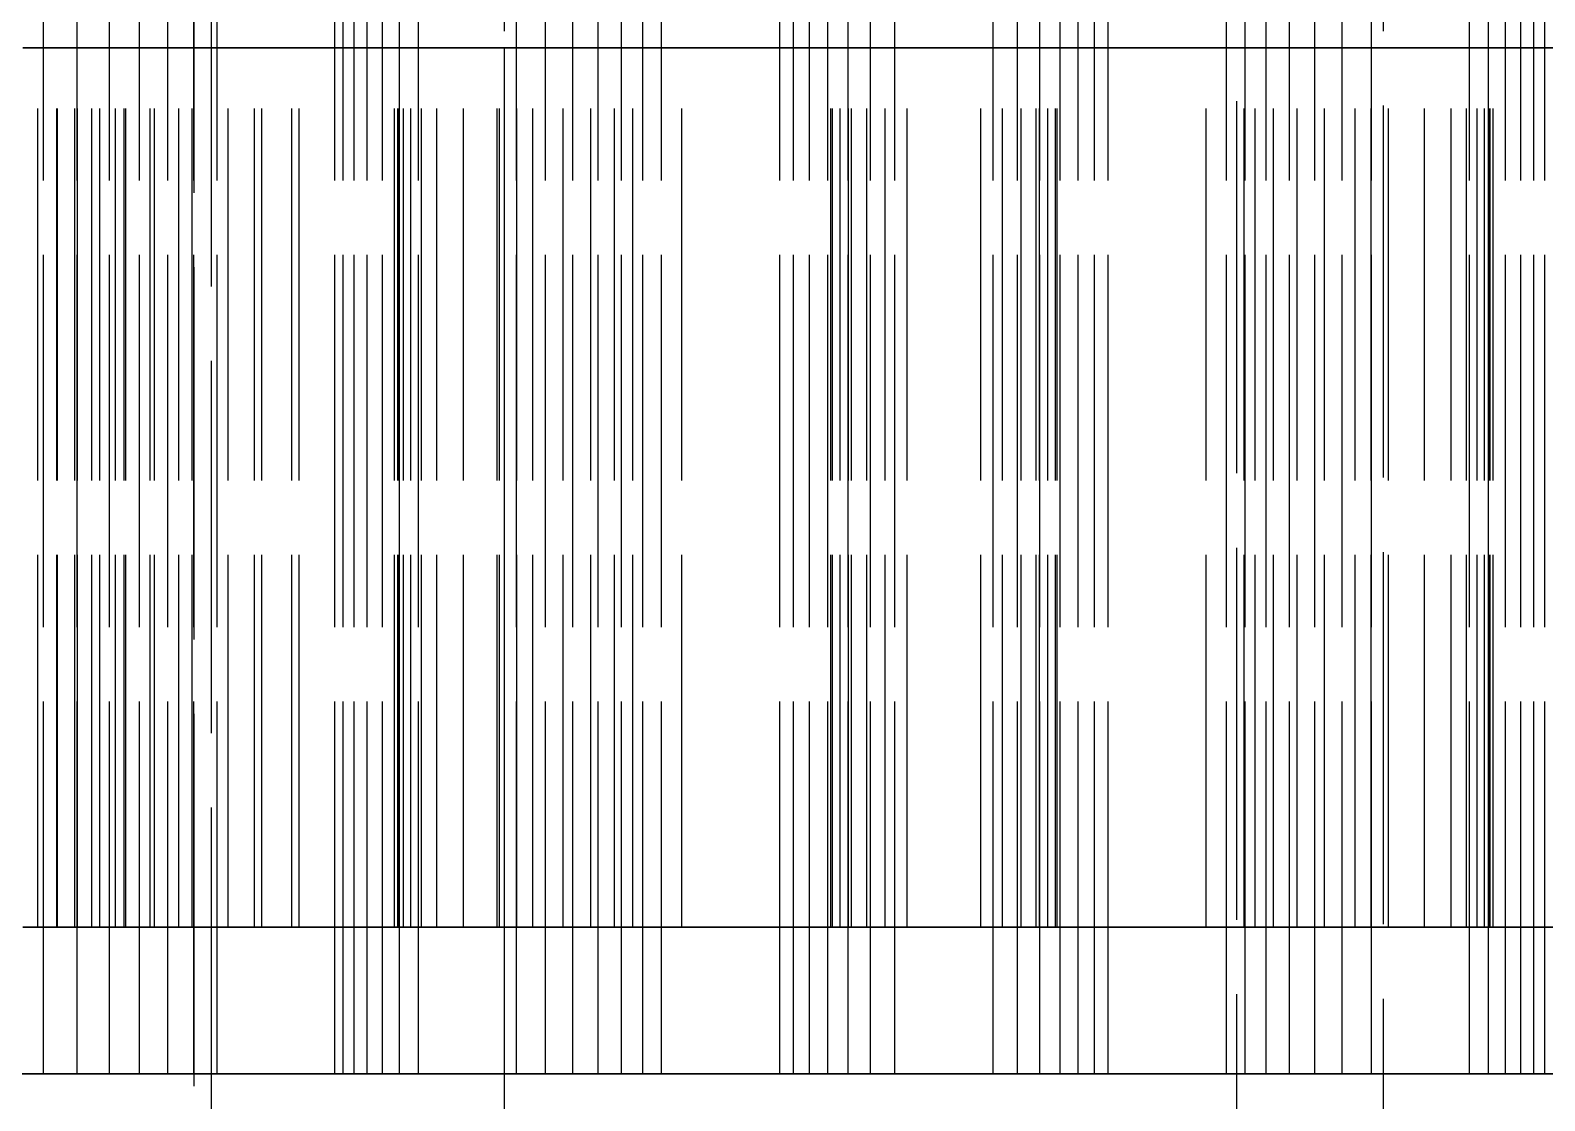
# Model space of a CAD drawing. Header units: millimetres. Extents: x -9 to 221, y -53 to 196.
# Drawn here: x 155.73 to 160.9, y 19.71 to 23.36 of the extents above; entities that cross this region are included whole.
import ezdxf

# ---------------------------------------------------------------- set-up
doc = ezdxf.new("R2010")
doc.units = ezdxf.units.MM
doc.linetypes.add('DASHED', pattern=[1.524, 1.27, -0.254])
doc.layers.add('HIDDEN', color=8, linetype='DASHED')

msp = doc.modelspace()

# ---------------------------------------------------------------- linework, layer by layer
at = {"layer": 'HIDDEN'}
for points in [[(156.35, -21.71), (156.35, 31.6)], [(157.35, -25.41), (157.35, 31.3)], [(160.35, -25.41), (160.35, 31.3)], [(156.29, 25.6), (156.29, -7.2)], [(155.77669, 19.8), (155.77669, 23.8)], [(155.77669, 19.8), (155.77669, 23.8)], [(155.89243, 19.8), (155.89243, 23.8)], [(155.89243, 19.8), (155.89243, 23.8)], [(156.00194, 19.8), (156.00194, 23.8)], [(156.00194, 19.8), (156.00194, 23.8)], [(156.10493, 19.8), (156.10493, 23.8)], [(156.10493, 19.8), (156.10493, 23.8)], [(156.20101, 19.8), (156.20101, 23.8)], [(156.20101, 19.8), (156.20101, 23.8)], [(156.28967, 19.8), (156.28967, 23.8)], [(156.28967, 19.8), (156.28967, 23.8)], [(156.37018, 19.8), (156.37018, 23.8)], [(156.37018, 19.8), (156.37018, 23.8)], [(156.77101, 19.8), (156.77101, 23.8)], [(156.77101, 19.8), (156.77101, 23.8)], [(156.79991, 19.8), (156.79991, 23.8)], [(156.79991, 19.8), (156.79991, 23.8)], [(156.83706, 19.8), (156.83706, 23.8)], [(156.83706, 19.8), (156.83706, 23.8)], [(156.88173, 19.8), (156.88173, 23.8)], [(156.88173, 19.8), (156.88173, 23.8)], [(156.93344, 19.8), (156.93344, 23.8)], [(156.93344, 19.8), (156.93344, 23.8)], [(156.99181, 19.8), (156.99181, 23.8)], [(156.99181, 19.8), (156.99181, 23.8)], [(157.05657, 19.8), (157.05657, 23.8)], [(157.05657, 19.8), (157.05657, 23.8)], [(157.39112, 19.8), (157.39112, 23.8)], [(157.39112, 19.8), (157.39112, 23.8)], [(157.49066, 19.8), (157.49066, 23.8)], [(157.49066, 19.8), (157.49066, 23.8)], [(157.58387, 19.8), (157.58387, 23.8)], [(157.58387, 19.8), (157.58387, 23.8)], [(157.67046, 19.8), (157.67046, 23.8)], [(157.67046, 19.8), (157.67046, 23.8)], [(157.75004, 19.8), (157.75004, 23.8)], [(157.75004, 19.8), (157.75004, 23.8)], [(157.82209, 19.8), (157.82209, 23.8)], [(157.82209, 19.8), (157.82209, 23.8)], [(157.88589, 19.8), (157.88589, 23.8)], [(157.88589, 19.8), (157.88589, 23.8)], [(158.29017, 19.8), (158.29017, 23.8)], [(158.29017, 19.8), (158.29017, 23.8)], [(158.33672, 19.8), (158.33672, 23.8)], [(158.33672, 19.8), (158.33672, 23.8)], [(158.39155, 19.8), (158.39155, 23.8)], [(158.39155, 19.8), (158.39155, 23.8)], [(158.45395, 19.8), (158.45395, 23.8)], [(158.45395, 19.8), (158.45395, 23.8)], [(158.52339, 19.8), (158.52339, 23.8)], [(158.52339, 19.8), (158.52339, 23.8)], [(158.59951, 19.8), (158.59951, 23.8)], [(158.59951, 19.8), (158.59951, 23.8)], [(158.68201, 19.8), (158.68201, 23.8)], [(158.68201, 19.8), (158.68201, 23.8)], [(159.01799, 19.8), (159.01799, 23.8)], [(159.01799, 19.8), (159.01799, 23.8)], [(159.10049, 19.8), (159.10049, 23.8)], [(159.10049, 19.8), (159.10049, 23.8)], [(159.17661, 19.8), (159.17661, 23.8)], [(159.17661, 19.8), (159.17661, 23.8)], [(159.24605, 19.8), (159.24605, 23.8)], [(159.24605, 19.8), (159.24605, 23.8)], [(159.30845, 19.8), (159.30845, 23.8)], [(159.30845, 19.8), (159.30845, 23.8)], [(159.36328, 19.8), (159.36328, 23.8)], [(159.36328, 19.8), (159.36328, 23.8)], [(159.40983, 19.8), (159.40983, 23.8)], [(159.40983, 19.8), (159.40983, 23.8)], [(159.81411, 19.8), (159.81411, 23.8)], [(159.81411, 19.8), (159.81411, 23.8)], [(159.87791, 19.8), (159.87791, 23.8)], [(159.87791, 19.8), (159.87791, 23.8)], [(159.94996, 19.8), (159.94996, 23.8)], [(159.94996, 19.8), (159.94996, 23.8)], [(160.02954, 19.8), (160.02954, 23.8)], [(160.02954, 19.8), (160.02954, 23.8)], [(160.11613, 19.8), (160.11613, 23.8)], [(160.11613, 19.8), (160.11613, 23.8)], [(160.20934, 19.8), (160.20934, 23.8)], [(160.20934, 19.8), (160.20934, 23.8)], [(160.30888, 19.8), (160.30888, 23.8)], [(160.30888, 19.8), (160.30888, 23.8)], [(160.64343, 19.8), (160.64343, 23.8)], [(160.64343, 19.8), (160.64343, 23.8)], [(160.70819, 19.8), (160.70819, 23.8)], [(160.70819, 19.8), (160.70819, 23.8)], [(160.76656, 19.8), (160.76656, 23.8)], [(160.76656, 19.8), (160.76656, 23.8)], [(160.81827, 19.8), (160.81827, 23.8)], [(160.81827, 19.8), (160.81827, 23.8)], [(160.86294, 19.8), (160.86294, 23.8)], [(160.86294, 19.8), (160.86294, 23.8)], [(160.90009, 19.8), (160.90009, 23.8)], [(155.70621, 23.3), (155.82466, 23.3)], [(155.82466, 23.3), (155.70621, 23.3)], [(155.75786, 23.3), (155.88389, 23.3)], [(155.82227, 23.3), (155.75786, 23.3)], [(155.75786, 23.3), (155.82227, 23.3)], [(155.88389, 23.3), (155.75786, 23.3)], [(155.75786, 20.3), (155.75786, 23.3)], [(155.75786, 20.3), (155.75786, 23.3)], [(155.89302, 23.3), (155.82227, 23.3)], [(155.82227, 23.3), (155.89302, 23.3)], [(155.82227, 20.3), (155.82227, 23.3)], [(155.82227, 20.3), (155.82227, 23.3)], [(155.82466, 23.3), (155.94218, 23.3)], [(155.94218, 23.3), (155.82466, 23.3)], [(155.82466, 20.3), (155.82466, 23.3)], [(155.82466, 20.3), (155.82466, 23.3)], [(155.88389, 23.3), (156.02237, 23.3)], [(156.02237, 23.3), (155.88389, 23.3)], [(155.88389, 20.3), (155.88389, 23.3)], [(155.88389, 20.3), (155.88389, 23.3)], [(155.96986, 23.3), (155.89302, 23.3)], [(155.89302, 23.3), (155.96986, 23.3)], [(155.89302, 20.3), (155.89302, 23.3)], [(155.89302, 20.3), (155.89302, 23.3)], [(155.94218, 23.3), (156.05752, 23.3)], [(156.05752, 23.3), (155.94218, 23.3)], [(155.94218, 20.3), (155.94218, 23.3)], [(155.94218, 20.3), (155.94218, 23.3)], [(156.05268, 23.3), (155.96986, 23.3)], [(155.96986, 23.3), (156.05268, 23.3)], [(155.96986, 20.3), (155.96986, 23.3)], [(155.96986, 20.3), (155.96986, 23.3)], [(156.02237, 23.3), (156.15631, 23.3)], [(156.15631, 23.3), (156.02237, 23.3)], [(156.02237, 20.3), (156.02237, 23.3)], [(156.02237, 20.3), (156.02237, 23.3)], [(156.14169, 23.3), (156.05268, 23.3)], [(156.05268, 23.3), (156.14169, 23.3)], [(156.05268, 20.3), (156.05268, 23.3)], [(156.05268, 20.3), (156.05268, 23.3)], [(156.05752, 23.3), (156.49741, 23.3)], [(156.49741, 23.3), (156.05752, 23.3)], [(156.05752, 20.3), (156.05752, 23.3)], [(156.05752, 20.3), (156.05752, 23.3)], [(156.23848, 23.3), (156.14169, 23.3)], [(156.14169, 23.3), (156.23848, 23.3)], [(156.14169, 20.3), (156.14169, 23.3)], [(156.14169, 20.3), (156.14169, 23.3)], [(156.15631, 23.3), (156.28494, 23.3)], [(156.28494, 23.3), (156.15631, 23.3)], [(156.15631, 20.3), (156.15631, 23.3)], [(156.15631, 20.3), (156.15631, 23.3)], [(156.64986, 23.3), (156.23848, 23.3)], [(156.23848, 23.3), (156.64986, 23.3)], [(156.23848, 20.3), (156.23848, 23.3)], [(156.23848, 20.3), (156.23848, 23.3)], [(156.28494, 23.3), (156.40727, 23.3)], [(156.40727, 23.3), (156.28494, 23.3)], [(156.28494, 20.3), (156.28494, 23.3)], [(156.28494, 20.3), (156.28494, 23.3)], [(156.40727, 23.3), (156.52182, 23.3)], [(156.52182, 23.3), (156.40727, 23.3)], [(156.40727, 20.3), (156.40727, 23.3)], [(156.40727, 20.3), (156.40727, 23.3)], [(156.49741, 23.3), (156.64986, 23.3)], [(156.64986, 23.3), (156.49741, 23.3)], [(156.49741, 20.3), (156.49741, 23.3)], [(156.49741, 20.3), (156.49741, 23.3)], [(156.52182, 23.3), (156.6248, 23.3)], [(156.6248, 23.3), (156.52182, 23.3)], [(156.52182, 20.3), (156.52182, 23.3)], [(156.52182, 20.3), (156.52182, 23.3)], [(156.6248, 23.3), (156.97533, 23.3)], [(156.97533, 23.3), (156.6248, 23.3)], [(156.6248, 20.3), (156.6248, 23.3)], [(156.6248, 20.3), (156.6248, 23.3)], [(156.64986, 20.3), (156.64986, 23.3)], [(156.64986, 20.3), (156.64986, 23.3)], [(156.97533, 23.3), (157.39184, 23.3)], [(157.39184, 23.3), (156.97533, 23.3)], [(156.97533, 20.3), (156.97533, 23.3)], [(156.97533, 20.3), (156.97533, 23.3)], [(156.98641, 23.3), (156.99199, 23.3)], [(156.99077, 23.3), (156.98641, 23.3)], [(156.98641, 23.3), (156.99077, 23.3)], [(156.99199, 23.3), (156.98641, 23.3)], [(156.98641, 20.3), (156.98641, 23.3)], [(156.98641, 20.3), (156.98641, 23.3)], [(157.00524, 23.3), (156.99077, 23.3)], [(156.99077, 23.3), (157.00524, 23.3)], [(156.99077, 20.3), (156.99077, 23.3)], [(156.99077, 20.3), (156.99077, 23.3)], [(156.99199, 23.3), (157.21028, 23.3)], [(157.21028, 23.3), (156.99199, 23.3)], [(156.99199, 20.3), (156.99199, 23.3)], [(156.99199, 20.3), (156.99199, 23.3)], [(157.03025, 23.3), (157.00524, 23.3)], [(157.00524, 23.3), (157.03025, 23.3)], [(157.00524, 20.3), (157.00524, 23.3)], [(157.00524, 20.3), (157.00524, 23.3)], [(157.06689, 23.3), (157.03025, 23.3)], [(157.03025, 23.3), (157.06689, 23.3)], [(157.03025, 20.3), (157.03025, 23.3)], [(157.03025, 20.3), (157.03025, 23.3)], [(157.11919, 23.3), (157.06689, 23.3)], [(157.06689, 23.3), (157.11919, 23.3)], [(157.06689, 20.3), (157.06689, 23.3)], [(157.06689, 20.3), (157.06689, 23.3)], [(157.39184, 23.3), (157.11919, 23.3)], [(157.11919, 23.3), (157.39184, 23.3)], [(157.11919, 20.3), (157.11919, 23.3)], [(157.11919, 20.3), (157.11919, 23.3)], [(157.21028, 23.3), (157.33299, 23.3)], [(157.33299, 23.3), (157.21028, 23.3)], [(157.21028, 20.3), (157.21028, 23.3)], [(157.21028, 20.3), (157.21028, 23.3)], [(159.875, 23.3), (159.83452, 23.3), (159.79405, 23.3), (159.75357, 23.3), (159.7131, 23.3), (159.67262, 23.3), (159.63214, 23.3), (159.59167, 23.3), (159.55119, 23.3), (159.51071, 23.3), (159.47024, 23.3), (159.42976, 23.3), (159.38929, 23.3), (159.34881, 23.3), (159.30833, 23.3), (159.26786, 23.3), (159.22738, 23.3), (159.1869, 23.3), (159.14643, 23.3), (159.10595, 23.3), (159.06548, 23.3), (159.025, 23.3), (158.98452, 23.3), (158.94405, 23.3), (158.90357, 23.3), (158.8631, 23.3), (158.82262, 23.3), (158.78214, 23.3), (158.74167, 23.3), (158.70119, 23.3), (158.66071, 23.3), (158.62024, 23.3), (158.57976, 23.3), (158.53929, 23.3), (158.49881, 23.3), (158.45833, 23.3), (158.41786, 23.3), (158.37738, 23.3), (158.3369, 23.3), (158.29643, 23.3), (158.25595, 23.3), (158.21548, 23.3), (158.175, 23.3), (158.13452, 23.3), (158.09405, 23.3), (158.05357, 23.3), (158.0131, 23.3), (157.97262, 23.3), (157.93214, 23.3), (157.89167, 23.3), (157.85119, 23.3), (157.81071, 23.3), (157.77024, 23.3), (157.72976, 23.3), (157.68929, 23.3), (157.64881, 23.3), (157.60833, 23.3), (157.56786, 23.3), (157.52738, 23.3), (157.4869, 23.3), (157.44643, 23.3), (157.40595, 23.3), (157.36548, 23.3), (157.325, 23.3)], [(157.325, 23.3), (157.36548, 23.3), (157.40595, 23.3), (157.44643, 23.3), (157.4869, 23.3), (157.52738, 23.3), (157.56786, 23.3), (157.60833, 23.3), (157.64881, 23.3), (157.68929, 23.3), (157.72976, 23.3), (157.77024, 23.3), (157.81071, 23.3), (157.85119, 23.3), (157.89167, 23.3), (157.93214, 23.3), (157.97262, 23.3), (158.0131, 23.3), (158.05357, 23.3), (158.09405, 23.3), (158.13452, 23.3), (158.175, 23.3), (158.21548, 23.3), (158.25595, 23.3), (158.29643, 23.3), (158.3369, 23.3), (158.37738, 23.3), (158.41786, 23.3), (158.45833, 23.3), (158.49881, 23.3), (158.53929, 23.3), (158.57976, 23.3), (158.62024, 23.3), (158.66071, 23.3), (158.70119, 23.3), (158.74167, 23.3), (158.78214, 23.3), (158.82262, 23.3), (158.8631, 23.3), (158.90357, 23.3), (158.94405, 23.3), (158.98452, 23.3), (159.025, 23.3), (159.06548, 23.3), (159.10595, 23.3), (159.14643, 23.3), (159.1869, 23.3), (159.22738, 23.3), (159.26786, 23.3), (159.30833, 23.3), (159.34881, 23.3), (159.38929, 23.3), (159.42976, 23.3), (159.47024, 23.3), (159.51071, 23.3), (159.55119, 23.3), (159.59167, 23.3), (159.63214, 23.3), (159.67262, 23.3), (159.7131, 23.3), (159.75357, 23.3), (159.79405, 23.3), (159.83452, 23.3), (159.875, 23.3)], [(157.325, 20.3), (157.325, 23.3)], [(157.33299, 23.3), (157.44681, 23.3)], [(157.44681, 23.3), (157.33299, 23.3)], [(157.33299, 20.3), (157.33299, 23.3)], [(157.33299, 20.3), (157.33299, 23.3)], [(159.85, 23.3), (159.81032, 23.3), (159.77063, 23.3), (159.73095, 23.3), (159.69127, 23.3), (159.65159, 23.3), (159.6119, 23.3), (159.57222, 23.3), (159.53254, 23.3), (159.49286, 23.3), (159.45317, 23.3), (159.41349, 23.3), (159.37381, 23.3), (159.33413, 23.3), (159.29444, 23.3), (159.25476, 23.3), (159.21508, 23.3), (159.1754, 23.3), (159.13571, 23.3), (159.09603, 23.3), (159.05635, 23.3), (159.01667, 23.3), (158.97698, 23.3), (158.9373, 23.3), (158.89762, 23.3), (158.85794, 23.3), (158.81825, 23.3), (158.77857, 23.3), (158.73889, 23.3), (158.69921, 23.3), (158.65952, 23.3), (158.61984, 23.3), (158.58016, 23.3), (158.54048, 23.3), (158.50079, 23.3), (158.46111, 23.3), (158.42143, 23.3), (158.38175, 23.3), (158.34206, 23.3), (158.30238, 23.3), (158.2627, 23.3), (158.22302, 23.3), (158.18333, 23.3), (158.14365, 23.3), (158.10397, 23.3), (158.06429, 23.3), (158.0246, 23.3), (157.98492, 23.3), (157.94524, 23.3), (157.90556, 23.3), (157.86587, 23.3), (157.82619, 23.3), (157.78651, 23.3), (157.74683, 23.3), (157.70714, 23.3), (157.66746, 23.3), (157.62778, 23.3), (157.5881, 23.3), (157.54841, 23.3), (157.50873, 23.3), (157.46905, 23.3), (157.42937, 23.3), (157.38968, 23.3), (157.35, 23.3)], [(157.35, 23.3), (157.37381, 23.3), (157.39762, 23.3), (157.42143, 23.3), (157.44524, 23.3), (157.46905, 23.3), (157.49286, 23.3), (157.51667, 23.3), (157.54048, 23.3), (157.56429, 23.3), (157.5881, 23.3), (157.6119, 23.3), (157.63571, 23.3), (157.65952, 23.3), (157.68333, 23.3), (157.70714, 23.3), (157.73095, 23.3), (157.75476, 23.3), (157.77857, 23.3), (157.80238, 23.3), (157.82619, 23.3), (157.85, 23.3), (157.87381, 23.3), (157.89762, 23.3), (157.92143, 23.3), (157.94524, 23.3), (157.96905, 23.3), (157.99286, 23.3), (158.01667, 23.3), (158.04048, 23.3), (158.06429, 23.3), (158.0881, 23.3), (158.1119, 23.3), (158.13571, 23.3), (158.15952, 23.3), (158.18333, 23.3), (158.20714, 23.3), (158.23095, 23.3), (158.25476, 23.3), (158.27857, 23.3), (158.30238, 23.3), (158.32619, 23.3), (158.35, 23.3), (158.37381, 23.3), (158.39762, 23.3), (158.42143, 23.3), (158.44524, 23.3), (158.46905, 23.3), (158.49286, 23.3), (158.51667, 23.3), (158.54048, 23.3), (158.56429, 23.3), (158.5881, 23.3), (158.6119, 23.3), (158.63571, 23.3), (158.65952, 23.3), (158.68333, 23.3), (158.70714, 23.3), (158.73095, 23.3), (158.75476, 23.3), (158.77857, 23.3), (158.80238, 23.3), (158.82619, 23.3), (158.85, 23.3)], [(157.35, 17.8), (157.35, 23.3)], [(157.39184, 20.3), (157.39184, 23.3)], [(157.39184, 20.3), (157.39184, 23.3)], [(157.44681, 23.3), (157.55097, 23.3)], [(157.55097, 23.3), (157.44681, 23.3)], [(157.44681, 20.3), (157.44681, 23.3)], [(157.44681, 20.3), (157.44681, 23.3)], [(157.55097, 23.3), (157.64441, 23.3)], [(157.64441, 23.3), (157.55097, 23.3)], [(157.55097, 20.3), (157.55097, 23.3)], [(157.55097, 20.3), (157.55097, 23.3)], [(157.64441, 23.3), (157.72529, 23.3)], [(157.72529, 23.3), (157.64441, 23.3)], [(157.64441, 20.3), (157.64441, 23.3)], [(157.64441, 20.3), (157.64441, 23.3)], [(157.72529, 23.3), (157.78832, 23.3)], [(157.78832, 23.3), (157.72529, 23.3)], [(157.72529, 20.3), (157.72529, 23.3)], [(157.72529, 20.3), (157.72529, 23.3)], [(157.78832, 23.3), (157.95556, 23.3)], [(157.95556, 23.3), (157.78832, 23.3)], [(157.78832, 20.3), (157.78832, 23.3)], [(157.78832, 20.3), (157.78832, 23.3)], [(157.95556, 20.3), (157.95556, 23.3)], [(157.95556, 23.3), (158.52453, 23.3)], [(158.52453, 23.3), (157.95556, 23.3)], [(157.95556, 20.3), (157.95556, 23.3)], [(158.46368, 20.3), (158.46368, 23.3)], [(158.52453, 23.3), (158.46368, 23.3)], [(158.46368, 23.3), (158.46987, 23.3)], [(158.46368, 23.3), (158.52453, 23.3)], [(158.46987, 23.3), (158.46368, 23.3)], [(158.46368, 20.3), (158.46368, 23.3)], [(158.46987, 20.3), (158.46987, 23.3)], [(158.46987, 23.3), (158.49542, 23.3)], [(158.49542, 23.3), (158.46987, 23.3)], [(158.46987, 20.3), (158.46987, 23.3)], [(158.49542, 23.3), (158.53492, 23.3)], [(158.53492, 23.3), (158.49542, 23.3)], [(158.49542, 20.3), (158.49542, 23.3)], [(158.49542, 20.3), (158.49542, 23.3)], [(158.52453, 20.3), (158.52453, 23.3)], [(158.52453, 20.3), (158.52453, 23.3)], [(158.53492, 23.3), (158.58671, 23.3)], [(158.58671, 23.3), (158.53492, 23.3)], [(158.53492, 20.3), (158.53492, 23.3)], [(158.53492, 20.3), (158.53492, 23.3)], [(158.58671, 23.3), (158.6499, 23.3)], [(158.6499, 23.3), (158.58671, 23.3)], [(158.58671, 20.3), (158.58671, 23.3)], [(158.58671, 20.3), (158.58671, 23.3)], [(158.6499, 23.3), (158.72397, 23.3)], [(158.72397, 23.3), (158.6499, 23.3)], [(158.6499, 20.3), (158.6499, 23.3)], [(158.6499, 20.3), (158.6499, 23.3)], [(158.72397, 23.3), (158.97603, 23.3)], [(158.97603, 23.3), (158.72397, 23.3)], [(158.72397, 20.3), (158.72397, 23.3)], [(158.72397, 20.3), (158.72397, 23.3)], [(158.85, 23.3), (158.86587, 23.3), (158.88175, 23.3), (158.89762, 23.3), (158.91349, 23.3), (158.92937, 23.3), (158.94524, 23.3), (158.96111, 23.3), (158.97698, 23.3), (158.99286, 23.3), (159.00873, 23.3), (159.0246, 23.3), (159.04048, 23.3), (159.05635, 23.3), (159.07222, 23.3), (159.0881, 23.3), (159.10397, 23.3), (159.11984, 23.3), (159.13571, 23.3), (159.15159, 23.3), (159.16746, 23.3), (159.18333, 23.3), (159.19921, 23.3), (159.21508, 23.3), (159.23095, 23.3), (159.24683, 23.3), (159.2627, 23.3), (159.27857, 23.3), (159.29444, 23.3), (159.31032, 23.3), (159.32619, 23.3), (159.34206, 23.3), (159.35794, 23.3), (159.37381, 23.3), (159.38968, 23.3), (159.40556, 23.3), (159.42143, 23.3), (159.4373, 23.3), (159.45317, 23.3), (159.46905, 23.3), (159.48492, 23.3), (159.50079, 23.3), (159.51667, 23.3), (159.53254, 23.3), (159.54841, 23.3), (159.56429, 23.3), (159.58016, 23.3), (159.59603, 23.3), (159.6119, 23.3), (159.62778, 23.3), (159.64365, 23.3), (159.65952, 23.3), (159.6754, 23.3), (159.69127, 23.3), (159.70714, 23.3), (159.72302, 23.3), (159.73889, 23.3), (159.75476, 23.3), (159.77063, 23.3), (159.78651, 23.3), (159.80238, 23.3), (159.81825, 23.3), (159.83413, 23.3), (159.85, 23.3)], [(158.97603, 23.3), (159.0501, 23.3)], [(159.0501, 23.3), (158.97603, 23.3)], [(158.97603, 20.3), (158.97603, 23.3)], [(158.97603, 20.3), (158.97603, 23.3)], [(159.0501, 23.3), (159.11329, 23.3)], [(159.11329, 23.3), (159.0501, 23.3)], [(159.0501, 20.3), (159.0501, 23.3)], [(159.0501, 20.3), (159.0501, 23.3)], [(159.11329, 23.3), (159.16508, 23.3)], [(159.16508, 23.3), (159.11329, 23.3)], [(159.11329, 20.3), (159.11329, 23.3)], [(159.11329, 20.3), (159.11329, 23.3)], [(159.16508, 23.3), (159.20458, 23.3)], [(159.20458, 23.3), (159.16508, 23.3)], [(159.16508, 20.3), (159.16508, 23.3)], [(159.16508, 20.3), (159.16508, 23.3)], [(159.23632, 23.3), (159.17547, 23.3)], [(159.17547, 23.3), (159.74444, 23.3)], [(159.74444, 23.3), (159.17547, 23.3)], [(159.17547, 23.3), (159.23632, 23.3)], [(159.17547, 20.3), (159.17547, 23.3)], [(159.17547, 20.3), (159.17547, 23.3)], [(159.20458, 23.3), (159.23013, 23.3)], [(159.23013, 23.3), (159.20458, 23.3)], [(159.20458, 20.3), (159.20458, 23.3)], [(159.20458, 20.3), (159.20458, 23.3)], [(159.23013, 23.3), (159.23632, 23.3)], [(159.23632, 23.3), (159.23013, 23.3)], [(159.23013, 20.3), (159.23013, 23.3)], [(159.23013, 20.3), (159.23013, 23.3)], [(159.23632, 20.3), (159.23632, 23.3)], [(159.23632, 20.3), (159.23632, 23.3)], [(159.74444, 23.3), (159.91168, 23.3)], [(159.91168, 23.3), (159.74444, 23.3)], [(159.74444, 20.3), (159.74444, 23.3)], [(159.74444, 20.3), (159.74444, 23.3)], [(159.85, 18.801), (159.85, 23.3)], [(159.85, 18.801), (159.85, 23.3)], [(159.875, 20.3), (159.875, 23.3)], [(159.875, 20.3), (159.875, 23.3)], [(159.91168, 23.3), (159.97471, 23.3)], [(159.97471, 23.3), (159.91168, 23.3)], [(159.91168, 20.3), (159.91168, 23.3)], [(159.91168, 20.3), (159.91168, 23.3)], [(159.97471, 23.3), (160.05559, 23.3)], [(160.05559, 23.3), (159.97471, 23.3)], [(159.97471, 20.3), (159.97471, 23.3)], [(159.97471, 20.3), (159.97471, 23.3)], [(160.05559, 23.3), (160.14903, 23.3)], [(160.14903, 23.3), (160.05559, 23.3)], [(160.05559, 20.3), (160.05559, 23.3)], [(160.05559, 20.3), (160.05559, 23.3)], [(160.14903, 23.3), (160.25319, 23.3)], [(160.25319, 23.3), (160.14903, 23.3)], [(160.14903, 20.3), (160.14903, 23.3)], [(160.14903, 20.3), (160.14903, 23.3)], [(160.25319, 23.3), (160.36701, 23.3)], [(160.36701, 23.3), (160.25319, 23.3)], [(160.25319, 20.3), (160.25319, 23.3)], [(160.25319, 20.3), (160.25319, 23.3)], [(160.58081, 23.3), (160.30816, 23.3)], [(160.30816, 23.3), (160.72467, 23.3)], [(160.72467, 23.3), (160.30816, 23.3)], [(160.30816, 23.3), (160.58081, 23.3)], [(160.30816, 20.3), (160.30816, 23.3)], [(160.30816, 20.3), (160.30816, 23.3)], [(160.36701, 23.3), (160.48972, 23.3)], [(160.48972, 23.3), (160.36701, 23.3)], [(160.36701, 20.3), (160.36701, 23.3)], [(160.36701, 20.3), (160.36701, 23.3)], [(160.48972, 23.3), (160.70801, 23.3)], [(160.70801, 23.3), (160.48972, 23.3)], [(160.48972, 20.3), (160.48972, 23.3)], [(160.48972, 20.3), (160.48972, 23.3)], [(160.63311, 23.3), (160.58081, 23.3)], [(160.58081, 23.3), (160.63311, 23.3)], [(160.58081, 20.3), (160.58081, 23.3)], [(160.58081, 20.3), (160.58081, 23.3)], [(160.66975, 23.3), (160.63311, 23.3)], [(160.63311, 23.3), (160.66975, 23.3)], [(160.63311, 20.3), (160.63311, 23.3)], [(160.63311, 20.3), (160.63311, 23.3)], [(160.69476, 23.3), (160.66975, 23.3)], [(160.66975, 23.3), (160.69476, 23.3)], [(160.66975, 20.3), (160.66975, 23.3)], [(160.66975, 20.3), (160.66975, 23.3)], [(160.70923, 23.3), (160.69476, 23.3)], [(160.69476, 23.3), (160.70923, 23.3)], [(160.69476, 20.3), (160.69476, 23.3)], [(160.69476, 20.3), (160.69476, 23.3)], [(160.70801, 23.3), (160.71359, 23.3)], [(160.71359, 23.3), (160.70801, 23.3)], [(160.70801, 20.3), (160.70801, 23.3)], [(160.70801, 20.3), (160.70801, 23.3)], [(160.71359, 23.3), (160.70923, 23.3)], [(160.70923, 23.3), (160.71359, 23.3)], [(160.70923, 20.3), (160.70923, 23.3)], [(160.70923, 20.3), (160.70923, 23.3)], [(160.71359, 20.3), (160.71359, 23.3)], [(160.71359, 20.3), (160.71359, 23.3)], [(160.72467, 23.3), (161.0752, 23.3)], [(161.0752, 23.3), (160.72467, 23.3)], [(160.72467, 20.3), (160.72467, 23.3)], [(160.72467, 20.3), (160.72467, 23.3)], [(155.70621, 20.3), (155.82466, 20.3)], [(155.82466, 20.3), (155.70621, 20.3)], [(155.75786, 20.3), (155.88389, 20.3)], [(155.82227, 20.3), (155.75786, 20.3)], [(155.75786, 20.3), (155.82227, 20.3)], [(155.88389, 20.3), (155.75786, 20.3)], [(155.89302, 20.3), (155.82227, 20.3)], [(155.82227, 20.3), (155.89302, 20.3)], [(155.82466, 20.3), (155.94218, 20.3)], [(155.94218, 20.3), (155.82466, 20.3)], [(155.88389, 20.3), (156.02237, 20.3)], [(156.02237, 20.3), (155.88389, 20.3)], [(155.96986, 20.3), (155.89302, 20.3)], [(155.89302, 20.3), (155.96986, 20.3)], [(155.94218, 20.3), (156.05752, 20.3)], [(156.05752, 20.3), (155.94218, 20.3)], [(156.05268, 20.3), (155.96986, 20.3)], [(155.96986, 20.3), (156.05268, 20.3)], [(156.02237, 20.3), (156.15631, 20.3)], [(156.15631, 20.3), (156.02237, 20.3)], [(156.14169, 20.3), (156.05268, 20.3)], [(156.05268, 20.3), (156.14169, 20.3)], [(156.05752, 20.3), (156.49741, 20.3)], [(156.49741, 20.3), (156.05752, 20.3)], [(156.23848, 20.3), (156.14169, 20.3)], [(156.14169, 20.3), (156.23848, 20.3)], [(156.15631, 20.3), (156.28494, 20.3)], [(156.28494, 20.3), (156.15631, 20.3)], [(156.64986, 20.3), (156.23848, 20.3)], [(156.23848, 20.3), (156.64986, 20.3)], [(156.28494, 20.3), (156.40727, 20.3)], [(156.40727, 20.3), (156.28494, 20.3)], [(156.40727, 20.3), (156.52182, 20.3)], [(156.52182, 20.3), (156.40727, 20.3)], [(156.49741, 20.3), (156.64986, 20.3)], [(156.64986, 20.3), (156.49741, 20.3)], [(156.52182, 20.3), (156.6248, 20.3)], [(156.6248, 20.3), (156.52182, 20.3)], [(156.6248, 20.3), (156.97533, 20.3)], [(156.97533, 20.3), (156.6248, 20.3)], [(156.97533, 20.3), (157.39184, 20.3)], [(157.39184, 20.3), (156.97533, 20.3)], [(156.98641, 20.3), (156.99199, 20.3)], [(156.99077, 20.3), (156.98641, 20.3)], [(156.98641, 20.3), (156.99077, 20.3)], [(156.99199, 20.3), (156.98641, 20.3)], [(157.00524, 20.3), (156.99077, 20.3)], [(156.99077, 20.3), (157.00524, 20.3)], [(156.99199, 20.3), (157.21028, 20.3)], [(157.21028, 20.3), (156.99199, 20.3)], [(157.03025, 20.3), (157.00524, 20.3)], [(157.00524, 20.3), (157.03025, 20.3)], [(157.06689, 20.3), (157.03025, 20.3)], [(157.03025, 20.3), (157.06689, 20.3)], [(157.11919, 20.3), (157.06689, 20.3)], [(157.06689, 20.3), (157.11919, 20.3)], [(157.39184, 20.3), (157.11919, 20.3)], [(157.11919, 20.3), (157.39184, 20.3)], [(157.21028, 20.3), (157.33299, 20.3)], [(157.33299, 20.3), (157.21028, 20.3)], [(159.875, 20.3), (159.83452, 20.3), (159.79405, 20.3), (159.75357, 20.3), (159.7131, 20.3), (159.67262, 20.3), (159.63214, 20.3), (159.59167, 20.3), (159.55119, 20.3), (159.51071, 20.3), (159.47024, 20.3), (159.42976, 20.3), (159.38929, 20.3), (159.34881, 20.3), (159.30833, 20.3), (159.26786, 20.3), (159.22738, 20.3), (159.1869, 20.3), (159.14643, 20.3), (159.10595, 20.3), (159.06548, 20.3), (159.025, 20.3), (158.98452, 20.3), (158.94405, 20.3), (158.90357, 20.3), (158.8631, 20.3), (158.82262, 20.3), (158.78214, 20.3), (158.74167, 20.3), (158.70119, 20.3), (158.66071, 20.3), (158.62024, 20.3), (158.57976, 20.3), (158.53929, 20.3), (158.49881, 20.3), (158.45833, 20.3), (158.41786, 20.3), (158.37738, 20.3), (158.3369, 20.3), (158.29643, 20.3), (158.25595, 20.3), (158.21548, 20.3), (158.175, 20.3), (158.13452, 20.3), (158.09405, 20.3), (158.05357, 20.3), (158.0131, 20.3), (157.97262, 20.3), (157.93214, 20.3), (157.89167, 20.3), (157.85119, 20.3), (157.81071, 20.3), (157.77024, 20.3), (157.72976, 20.3), (157.68929, 20.3), (157.64881, 20.3), (157.60833, 20.3), (157.56786, 20.3), (157.52738, 20.3), (157.4869, 20.3), (157.44643, 20.3), (157.40595, 20.3), (157.36548, 20.3), (157.325, 20.3)], [(157.325, 20.3), (157.36548, 20.3), (157.40595, 20.3), (157.44643, 20.3), (157.4869, 20.3), (157.52738, 20.3), (157.56786, 20.3), (157.60833, 20.3), (157.64881, 20.3), (157.68929, 20.3), (157.72976, 20.3), (157.77024, 20.3), (157.81071, 20.3), (157.85119, 20.3), (157.89167, 20.3), (157.93214, 20.3), (157.97262, 20.3), (158.0131, 20.3), (158.05357, 20.3), (158.09405, 20.3), (158.13452, 20.3), (158.175, 20.3), (158.21548, 20.3), (158.25595, 20.3), (158.29643, 20.3), (158.3369, 20.3), (158.37738, 20.3), (158.41786, 20.3), (158.45833, 20.3), (158.49881, 20.3), (158.53929, 20.3), (158.57976, 20.3), (158.62024, 20.3), (158.66071, 20.3), (158.70119, 20.3), (158.74167, 20.3), (158.78214, 20.3), (158.82262, 20.3), (158.8631, 20.3), (158.90357, 20.3), (158.94405, 20.3), (158.98452, 20.3), (159.025, 20.3), (159.06548, 20.3), (159.10595, 20.3), (159.14643, 20.3), (159.1869, 20.3), (159.22738, 20.3), (159.26786, 20.3), (159.30833, 20.3), (159.34881, 20.3), (159.38929, 20.3), (159.42976, 20.3), (159.47024, 20.3), (159.51071, 20.3), (159.55119, 20.3), (159.59167, 20.3), (159.63214, 20.3), (159.67262, 20.3), (159.7131, 20.3), (159.75357, 20.3), (159.79405, 20.3), (159.83452, 20.3), (159.875, 20.3)], [(157.33299, 20.3), (157.44681, 20.3)], [(157.44681, 20.3), (157.33299, 20.3)], [(157.44681, 20.3), (157.55097, 20.3)], [(157.55097, 20.3), (157.44681, 20.3)], [(157.55097, 20.3), (157.64441, 20.3)], [(157.64441, 20.3), (157.55097, 20.3)], [(157.64441, 20.3), (157.72529, 20.3)], [(157.72529, 20.3), (157.64441, 20.3)], [(157.72529, 20.3), (157.78832, 20.3)], [(157.78832, 20.3), (157.72529, 20.3)], [(157.78832, 20.3), (157.95556, 20.3)], [(157.95556, 20.3), (157.78832, 20.3)], [(157.95556, 20.3), (158.52453, 20.3)], [(158.52453, 20.3), (157.95556, 20.3)], [(158.52453, 20.3), (158.46368, 20.3)], [(158.46368, 20.3), (158.46987, 20.3)], [(158.46368, 20.3), (158.52453, 20.3)], [(158.46987, 20.3), (158.46368, 20.3)], [(158.46987, 20.3), (158.49542, 20.3)], [(158.49542, 20.3), (158.46987, 20.3)], [(158.49542, 20.3), (158.53492, 20.3)], [(158.53492, 20.3), (158.49542, 20.3)], [(158.53492, 20.3), (158.58671, 20.3)], [(158.58671, 20.3), (158.53492, 20.3)], [(158.58671, 20.3), (158.6499, 20.3)], [(158.6499, 20.3), (158.58671, 20.3)], [(158.6499, 20.3), (158.72397, 20.3)], [(158.72397, 20.3), (158.6499, 20.3)], [(158.72397, 20.3), (158.97603, 20.3)], [(158.97603, 20.3), (158.72397, 20.3)], [(158.97603, 20.3), (159.0501, 20.3)], [(159.0501, 20.3), (158.97603, 20.3)], [(159.0501, 20.3), (159.11329, 20.3)], [(159.11329, 20.3), (159.0501, 20.3)], [(159.11329, 20.3), (159.16508, 20.3)], [(159.16508, 20.3), (159.11329, 20.3)], [(159.16508, 20.3), (159.20458, 20.3)], [(159.20458, 20.3), (159.16508, 20.3)], [(159.23632, 20.3), (159.17547, 20.3)], [(159.17547, 20.3), (159.74444, 20.3)], [(159.74444, 20.3), (159.17547, 20.3)], [(159.17547, 20.3), (159.23632, 20.3)], [(159.20458, 20.3), (159.23013, 20.3)], [(159.23013, 20.3), (159.20458, 20.3)], [(159.23013, 20.3), (159.23632, 20.3)], [(159.23632, 20.3), (159.23013, 20.3)], [(159.74444, 20.3), (159.91168, 20.3)], [(159.91168, 20.3), (159.74444, 20.3)], [(159.91168, 20.3), (159.97471, 20.3)], [(159.97471, 20.3), (159.91168, 20.3)], [(159.97471, 20.3), (160.05559, 20.3)], [(160.05559, 20.3), (159.97471, 20.3)], [(160.05559, 20.3), (160.14903, 20.3)], [(160.14903, 20.3), (160.05559, 20.3)], [(160.14903, 20.3), (160.25319, 20.3)], [(160.25319, 20.3), (160.14903, 20.3)], [(160.25319, 20.3), (160.36701, 20.3)], [(160.36701, 20.3), (160.25319, 20.3)], [(160.58081, 20.3), (160.30816, 20.3)], [(160.30816, 20.3), (160.72467, 20.3)], [(160.72467, 20.3), (160.30816, 20.3)], [(160.30816, 20.3), (160.58081, 20.3)], [(160.36701, 20.3), (160.48972, 20.3)], [(160.48972, 20.3), (160.36701, 20.3)], [(160.48972, 20.3), (160.70801, 20.3)], [(160.70801, 20.3), (160.48972, 20.3)], [(160.63311, 20.3), (160.58081, 20.3)], [(160.58081, 20.3), (160.63311, 20.3)], [(160.66975, 20.3), (160.63311, 20.3)], [(160.63311, 20.3), (160.66975, 20.3)], [(160.69476, 20.3), (160.66975, 20.3)], [(160.66975, 20.3), (160.69476, 20.3)], [(160.70923, 20.3), (160.69476, 20.3)], [(160.69476, 20.3), (160.70923, 20.3)], [(160.70801, 20.3), (160.71359, 20.3)], [(160.71359, 20.3), (160.70801, 20.3)], [(160.71359, 20.3), (160.70923, 20.3)], [(160.70923, 20.3), (160.71359, 20.3)], [(160.72467, 20.3), (161.0752, 20.3)], [(161.0752, 20.3), (160.72467, 20.3)], [(164.61786, 19.8), (164.01071, 19.8), (163.40357, 19.8), (162.79643, 19.8), (162.18929, 19.8), (161.58214, 19.8), (160.975, 19.8), (160.36786, 19.8), (159.76071, 19.8), (159.15357, 19.8), (158.54643, 19.8), (157.93929, 19.8), (157.33214, 19.8), (156.725, 19.8), (156.11786, 19.8), (155.51071, 19.8), (154.90357, 19.8), (154.29643, 19.8), (153.68929, 19.8), (153.08214, 19.8), (152.475, 19.8), (151.86786, 19.8), (151.26071, 19.8), (150.65357, 19.8)], [(155.77669, 19.8), (155.44643, 19.8)], [(155.44643, 19.8), (155.77669, 19.8)], [(155.51071, 19.8), (155.81429, 19.8), (156.11786, 19.8), (156.42143, 19.8), (156.725, 19.8), (157.02857, 19.8), (157.33214, 19.8), (157.63571, 19.8), (157.93929, 19.8), (158.24286, 19.8), (158.54643, 19.8), (158.85, 19.8)], [(155.89243, 19.8), (155.77669, 19.8)], [(155.77669, 19.8), (155.89243, 19.8)], [(156.00194, 19.8), (155.89243, 19.8)], [(155.89243, 19.8), (156.00194, 19.8)], [(156.10493, 19.8), (156.00194, 19.8)], [(156.00194, 19.8), (156.10493, 19.8)], [(156.20101, 19.8), (156.10493, 19.8)], [(156.10493, 19.8), (156.20101, 19.8)], [(156.28967, 19.8), (156.20101, 19.8)], [(156.20101, 19.8), (156.28967, 19.8)], [(156.37018, 19.8), (156.28967, 19.8)], [(156.28967, 19.8), (156.37018, 19.8)], [(156.77101, 19.8), (156.37018, 19.8)], [(156.37018, 19.8), (156.77101, 19.8)], [(156.79991, 19.8), (156.77101, 19.8)], [(156.77101, 19.8), (156.79991, 19.8)], [(156.83706, 19.8), (156.79991, 19.8)], [(156.79991, 19.8), (156.83706, 19.8)], [(156.88173, 19.8), (156.83706, 19.8)], [(156.83706, 19.8), (156.88173, 19.8)], [(156.93344, 19.8), (156.88173, 19.8)], [(156.88173, 19.8), (156.93344, 19.8)], [(156.99181, 19.8), (156.93344, 19.8)], [(156.93344, 19.8), (156.99181, 19.8)], [(157.05657, 19.8), (156.99181, 19.8)], [(156.99181, 19.8), (157.05657, 19.8)], [(157.39112, 19.8), (157.05657, 19.8)], [(157.05657, 19.8), (157.39112, 19.8)], [(157.49066, 19.8), (157.39112, 19.8)], [(157.39112, 19.8), (157.49066, 19.8)], [(157.58387, 19.8), (157.49066, 19.8)], [(157.49066, 19.8), (157.58387, 19.8)], [(157.67046, 19.8), (157.58387, 19.8)], [(157.58387, 19.8), (157.67046, 19.8)], [(157.75004, 19.8), (157.67046, 19.8)], [(157.67046, 19.8), (157.75004, 19.8)], [(157.82209, 19.8), (157.75004, 19.8)], [(157.75004, 19.8), (157.82209, 19.8)], [(157.88589, 19.8), (157.82209, 19.8)], [(157.82209, 19.8), (157.88589, 19.8)], [(158.29017, 19.8), (157.88589, 19.8)], [(157.88589, 19.8), (158.29017, 19.8)], [(158.29017, 19.8), (158.33672, 19.8)], [(158.33672, 19.8), (158.29017, 19.8)], [(158.33672, 19.8), (158.39155, 19.8)], [(158.39155, 19.8), (158.33672, 19.8)], [(158.39155, 19.8), (158.45395, 19.8)], [(158.45395, 19.8), (158.39155, 19.8)], [(158.45395, 19.8), (158.52339, 19.8)], [(158.52339, 19.8), (158.45395, 19.8)], [(158.52339, 19.8), (158.59951, 19.8)], [(158.59951, 19.8), (158.52339, 19.8)], [(158.59951, 19.8), (158.68201, 19.8)], [(158.68201, 19.8), (158.59951, 19.8)], [(158.68201, 19.8), (159.01799, 19.8)], [(159.01799, 19.8), (158.68201, 19.8)], [(158.85, 19.8), (159.15357, 19.8), (159.45714, 19.8), (159.76071, 19.8), (160.06429, 19.8), (160.36786, 19.8), (160.67143, 19.8), (160.975, 19.8), (161.27857, 19.8), (161.58214, 19.8), (161.88571, 19.8), (162.18929, 19.8), (162.49286, 19.8), (162.79643, 19.8), (163.1, 19.8), (163.40357, 19.8), (163.70714, 19.8), (164.01071, 19.8), (164.31429, 19.8), (164.61786, 19.8)], [(159.01799, 19.8), (159.10049, 19.8)], [(159.10049, 19.8), (159.01799, 19.8)], [(159.10049, 19.8), (159.17661, 19.8)], [(159.17661, 19.8), (159.10049, 19.8)], [(159.17661, 19.8), (159.24605, 19.8)], [(159.24605, 19.8), (159.17661, 19.8)], [(159.24605, 19.8), (159.30845, 19.8)], [(159.30845, 19.8), (159.24605, 19.8)], [(159.30845, 19.8), (159.36328, 19.8)], [(159.36328, 19.8), (159.30845, 19.8)], [(159.36328, 19.8), (159.40983, 19.8)], [(159.40983, 19.8), (159.36328, 19.8)], [(159.40983, 19.8), (159.81411, 19.8)], [(159.81411, 19.8), (159.40983, 19.8)], [(159.81411, 19.8), (159.87791, 19.8)], [(159.87791, 19.8), (159.81411, 19.8)], [(159.87791, 19.8), (159.94996, 19.8)], [(159.94996, 19.8), (159.87791, 19.8)], [(159.94996, 19.8), (160.02954, 19.8)], [(160.02954, 19.8), (159.94996, 19.8)], [(160.02954, 19.8), (160.11613, 19.8)], [(160.11613, 19.8), (160.02954, 19.8)], [(160.11613, 19.8), (160.20934, 19.8)], [(160.20934, 19.8), (160.11613, 19.8)], [(160.20934, 19.8), (160.30888, 19.8)], [(160.30888, 19.8), (160.20934, 19.8)], [(160.30888, 19.8), (160.64343, 19.8)], [(160.64343, 19.8), (160.30888, 19.8)], [(160.64343, 19.8), (160.70819, 19.8)], [(160.70819, 19.8), (160.64343, 19.8)], [(160.70819, 19.8), (160.76656, 19.8)], [(160.76656, 19.8), (160.70819, 19.8)], [(160.76656, 19.8), (160.81827, 19.8)], [(160.81827, 19.8), (160.76656, 19.8)], [(160.81827, 19.8), (160.86294, 19.8)], [(160.86294, 19.8), (160.81827, 19.8)], [(160.86294, 19.8), (160.90009, 19.8)], [(160.90009, 19.8), (160.86294, 19.8)]]:
    msp.add_lwpolyline(points, dxfattribs=at)

doc.saveas('drawing.dxf')
